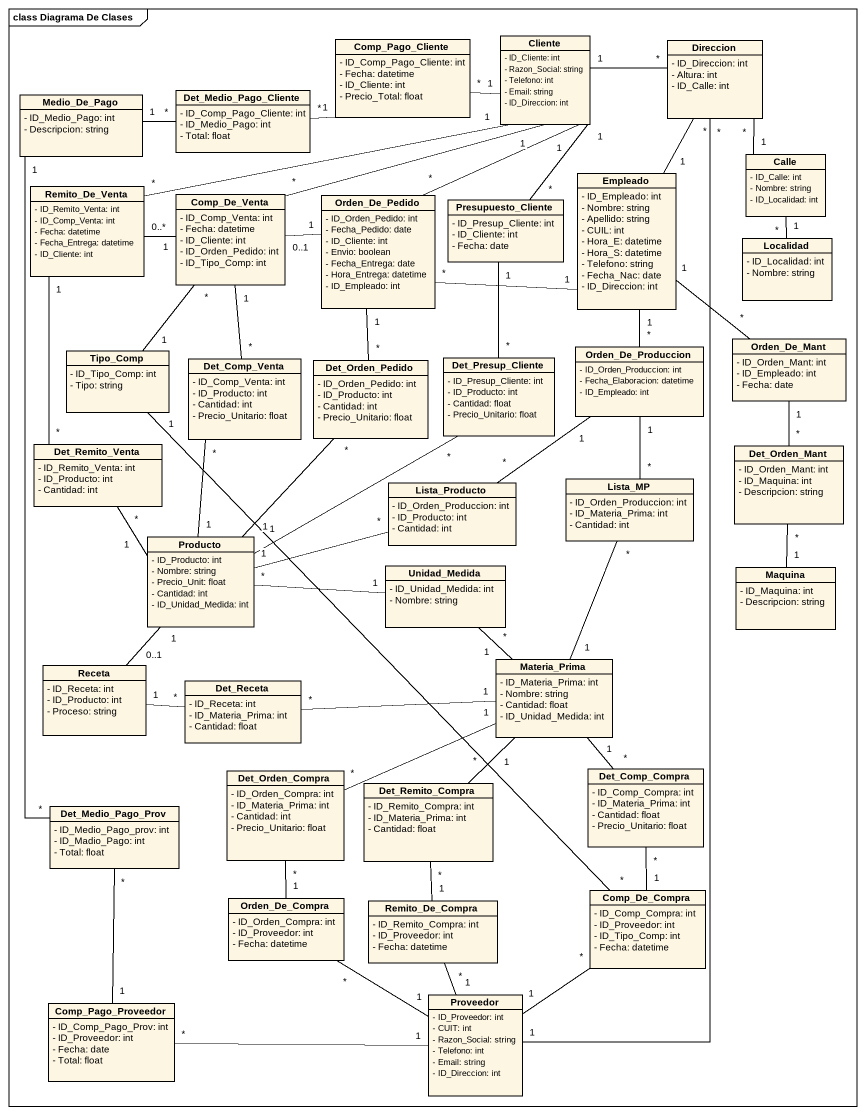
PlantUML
@startuml
mainframe class Diagrama De Clases
hide circle
hide empty members
skinparam classAttributeIconSize 0
class Comp_Pago_Cliente {
  - ID_Comp_Pago_Cliente: int
  - Fecha: datetime
  - ID_Cliente: int
  - Precio_Total: float
}
class Cliente {
  - ID_Cliente: int
  - Razon_Social: string
  - Telefono: int
  - Email: string
  - ID_Direccion: int
}
class Direccion {
  - ID_Direccion: int
  - Altura: int
  - ID_Calle: int
}
class Medio_De_Pago {
  - ID_Medio_Pago: int
  - Descripcion: string
}
class Det_Medio_Pago_Cliente {
  - ID_Comp_Pago_Cliente: int
  - ID_Medio_Pago: int
  - Total: float
}
class Calle {
  - ID_Calle: int
  - Nombre: string
  - ID_Localidad: int
}
class Remito_De_Venta {
  - ID_Remito_Venta: int
  - ID_Comp_Venta: int
  - Fecha: datetime
  - Fecha_Entrega: datetime
  - ID_Cliente: int
}
class Comp_De_Venta {
  - ID_Comp_Venta: int
  - Fecha: datetime
  - ID_Cliente: int
  - ID_Orden_Pedido: int
  - ID_Tipo_Comp: int
}
class Orden_De_Pedido {
  - ID_Orden_Pedido: int
  - Fecha_Pedido: date
  - ID_Cliente: int
  - Envio: boolean
  - Fecha_Entrega: date
  - Hora_Entrega: datetime
  - ID_Empleado: int
}
class Presupuesto_Cliente {
  - ID_Presup_Cliente: int
  - ID_Cliente: int
  - Fecha: date
}
class Empleado {
  - ID_Empleado: int
  - Nombre: string
  - Apellido: string
  - CUIL: int
  - Hora_E: datetime
  - Hora_S: datetime
  - Telefono: string
  - Fecha_Nac: date
  - ID_Direccion: int
}
class Localidad {
  - ID_Localidad: int
  - Nombre: string
}
class Tipo_Comp {
  - ID_Tipo_Comp: int
  - Tipo: string
}
class Det_Comp_Venta {
  - ID_Comp_Venta: int
  - ID_Producto: int
  - Cantidad: int
  - Precio_Unitario: float
}
class Det_Orden_Pedido {
  - ID_Orden_Pedido: int
  - ID_Producto: int
  - Cantidad: int
  - Precio_Unitario: float
}
class Det_Presup_Cliente {
  - ID_Presup_Cliente: int
  - ID_Producto: int
  - Cantidad: float
  - Precio_Unitario: float
}
class Orden_De_Produccion {
  - ID_Orden_Produccion: int
  - Fecha_Elaboracion: datetime
  - ID_Empleado: int
}
class Orden_De_Mant {
  - ID_Orden_Mant: int
  - ID_Empleado: int
  - Fecha: date
}
class Det_Remito_Venta {
  - ID_Remito_Venta: int
  - ID_Producto: int
  - Cantidad: int
}
class Lista_Producto {
  - ID_Orden_Produccion: int
  - ID_Producto: int
  - Cantidad: int
}
class Lista_MP {
  - ID_Orden_Produccion: int
  - ID_Materia_Prima: int
  - Cantidad: int
}
class Det_Orden_Mant {
  - ID_Orden_Mant: int
  - ID_Maquina: int
  - Descripcion: string
}
class Producto {
  - ID_Producto: int
  - Nombre: string
  - Precio_Unit: float
  - Cantidad: int
  - ID_Unidad_Medida: int
}
class Unidad_Medida {
  - ID_Unidad_Medida: int
  - Nombre: string
}
class Maquina {
  - ID_Maquina: int
  - Descripcion: string
}
class Receta {
  - ID_Receta: int
  - ID_Producto: int
  - Proceso: string
}
class Det_Receta {
  - ID_Receta: int
  - ID_Materia_Prima: int
  - Cantidad: float
}
class Materia_Prima {
  - ID_Materia_Prima: int
  - Nombre: string
  - Cantidad: float
  - ID_Unidad_Medida: int
}
class Det_Medio_Pago_Prov {
  - ID_Medio_Pago_prov: int
  - ID_Madio_Pago: int
  - Total: float
}
class Det_Orden_Compra {
  - ID_Orden_Compra: int
  - ID_Materia_Prima: int
  - Cantidad: int
  - Precio_Unitario: float
}
class Det_Remito_Compra {
  - ID_Remito_Compra: int
  - ID_Materia_Prima: int
  - Cantidad: float
}
class Det_Comp_Compra {
  - ID_Comp_Compra: int
  - ID_Materia_Prima: int
  - Cantidad: float
  - Precio_Unitario: float
}
class Orden_De_Compra {
  - ID_Orden_Compra: int
  - ID_Proveedor: int
  - Fecha: datetime
}
class Remito_De_Compra {
  - ID_Remito_Compra: int
  - ID_Proveedor: int
  - Fecha: datetime
}
class Comp_De_Compra {
  - ID_Comp_Compra: int
  - ID_Proveedor: int
  - ID_Tipo_Comp: int
  - Fecha: datetime
}
class Comp_Pago_Proveedor {
  - ID_Comp_Pago_Prov: int
  - ID_Proveedor: int
  - Fecha: date
  - Total: float
}
class Proveedor {
  - ID_Proveedor: int
  - CUIT: int
  - Razon_Social: string
  - Telefono: int
  - Email: string
  - ID_Direccion: int
}
Comp_Pago_Cliente "*" -right- "1" Cliente
Cliente "1" -right- "*" Direccion
Medio_De_Pago "1" -right- "*" Det_Medio_Pago_Cliente
Medio_De_Pago "1" -- "*" Det_Medio_Pago_Prov
Det_Medio_Pago_Cliente "*" -right- "1" Comp_Pago_Cliente
Calle "1" -up- "*" Direccion
Remito_De_Venta "*" -right- "1" Cliente
Remito_De_Venta "0..*" -right- "1" Comp_De_Venta
Comp_De_Venta "*" -right- "1" Cliente
Comp_De_Venta "1" -- "*" Det_Comp_Venta
Orden_De_Pedido "*" -up- "1" Cliente
Orden_De_Pedido "1" -left- "0..1" Comp_De_Venta
Orden_De_Pedido "*" -right- "1" Empleado
Presupuesto_Cliente "*" -up- "1" Cliente
Empleado "1" -up- "*" Direccion
Empleado "1" -- "*" Orden_De_Mant
Localidad "1" -up- "*" Calle
Tipo_Comp "1" -up- "*" Comp_De_Venta
Tipo_Comp "1" -- "*" Comp_De_Compra
Det_Comp_Venta "*" -- "1" Producto
Det_Orden_Pedido "*" -up- "1" Orden_De_Pedido
Det_Orden_Pedido "*" -- "1" Producto
Det_Presup_Cliente "*" -up- "1" Presupuesto_Cliente
Orden_De_Produccion "*" -up- "1" Empleado
Det_Remito_Venta "*" -up- "1" Remito_De_Venta
Det_Remito_Venta "*" -- "1" Producto
Lista_Producto "*" -up- "1" Orden_De_Produccion
Lista_MP "*" -up- "1" Orden_De_Produccion
Det_Orden_Mant "*" -up- "1" Orden_De_Mant
Producto "1" -up- "*" Det_Presup_Cliente
Producto "1" -right- "*" Lista_Producto
Producto "1" -- "0..1" Receta
Unidad_Medida "1" -left- "*" Producto
Unidad_Medida "1" -- "*" Materia_Prima
Maquina "1" -up- "*" Det_Orden_Mant
Det_Receta "*" -left- "1" Receta
Det_Receta "*" -right- "1" Materia_Prima
Materia_Prima "1" -up- "*" Lista_MP
Materia_Prima "1" -left- "*" Det_Orden_Compra
Materia_Prima "1" -- "*" Det_Remito_Compra
Materia_Prima "1" -- "*" Det_Comp_Compra
Det_Medio_Pago_Prov "*" -- "1" Comp_Pago_Proveedor
Det_Remito_Compra "*" -- "1" Remito_De_Compra
Orden_De_Compra "1" -up- "*" Det_Orden_Compra
Orden_De_Compra "*" -- "1" Proveedor
Comp_De_Compra "1" -up- "*" Det_Comp_Compra
Comp_Pago_Proveedor "*" -right- "1" Proveedor
Proveedor "1" -up- "*" Direccion
Proveedor "1" -up- "*" Remito_De_Compra
Proveedor "1" -up- "*" Comp_De_Compra
@enduml
